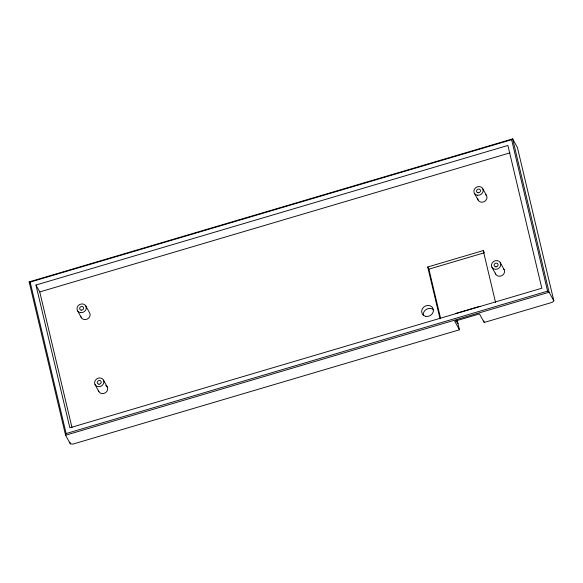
<?xml version="1.0" encoding="UTF-8"?>
<svg xmlns="http://www.w3.org/2000/svg" width="583" height="583" viewBox="0 0 583 583"><rect width="100%" height="100%" fill="white"/><g stroke="black" fill="none" stroke-linecap="round" stroke-linejoin="round"><path stroke-width="0.87" d="M459.44 329.781L454.725 321.24L479.474 313.916L484.196 322.465L552.261 302.329L553.85 300.857L549.084 292.229L65.58 435.231L29.15 281.888L30.17 282.099L66.149 433.548L65.58 435.231L70.346 443.86L72.882 444.115L459.44 329.781L457.174 320.235M30.17 282.099L511.612 139.709L512.654 138.885L517.42 147.521L553.85 300.857M35.942 285.036L507.895 145.451L541.818 288.221L69.858 427.798L35.942 285.036L39.753 291.937L72.001 427.652M39.753 291.937L509.965 152.87M440.027 318.828L427.718 266.999L483.234 250.581L484.028 252.016M427.718 266.999L428.906 269.157L484.429 252.738M455.316 313.574L480.071 306.25M66.149 433.548L547.59 291.157L549.084 292.229L512.654 138.885L29.15 281.888L30.017 283.455M482.622 188.469L486.433 195.371M474.416 193.381L478.228 200.29M500.316 262.678A4.781 4.256 -28.9 0 1 495.754 269.339A4.781 4.256 -28.9 0 1 492.256 262.838A4.781 4.256 -28.9 0 1 500.316 262.678L504.127 269.579M491.899 267.225L495.71 274.134M457.48 322.69L457.961 323.55M456.015 320.563L457.706 323.631L456.89 320.205M85.657 305.696L89.469 312.597A4.781 4.256 -28.9 0 1 87.312 319.047A4.781 4.256 -28.9 0 1 80.971 316.809M77.641 310.907L81.452 317.815M103.468 380.094A4.781 4.256 -28.9 0 1 98.833 386.711A4.781 4.256 -28.9 0 1 95.415 380.174A4.781 4.256 -28.9 0 1 103.468 380.094L107.279 386.995M95.007 384.561L98.819 391.47M511.612 139.709L547.59 291.157M483.234 250.581L495.55 302.409M483.824 320.905L484.196 322.465M428.906 269.157L440.595 318.354M69.924 442.096L70.346 443.86M503.464 268.69A4.781 4.256 -28.9 0 1 501.934 275.606A4.781 4.256 -28.9 0 1 495.331 273.084M485.719 194.518A4.781 4.256 -28.9 0 1 483.999 201.754A4.781 4.256 -28.9 0 1 477.666 198.14M105.727 385.407A4.781 4.256 -28.9 0 1 105.559 392.68A4.781 4.256 -28.9 0 1 98.454 390.413M423.396 315.6A6.056 5.393 -28.9 0 1 426.559 309.26A6.056 5.393 -28.9 0 1 433.621 309.908M425.641 316.365A6.056 5.393 -28.9 0 0 433.315 309.325A6.056 5.393 -28.9 0 0 423.615 307.168A6.056 5.393 -28.9 0 0 425.641 316.365M495.958 266.817A2.033 1.807 -28.9 0 0 497.897 263.982A2.033 1.807 -28.9 0 0 494.471 264.055A2.033 1.807 -28.9 0 0 495.958 266.817M477.193 195.232A4.781 4.256 -28.9 0 0 483.059 189.49A4.781 4.256 -28.9 0 0 475.313 188.054A4.781 4.256 -28.9 0 0 477.193 195.232M477.958 192.754A2.033 1.807 -28.9 0 0 480.45 190.313A2.033 1.807 -28.9 0 0 477.156 189.701A2.033 1.807 -28.9 0 0 477.958 192.754M99.066 384.19A2.033 1.807 -28.9 0 0 101.034 381.377A2.033 1.807 -28.9 0 0 97.616 381.413A2.033 1.807 -28.9 0 0 99.066 384.19M80.505 312.641A4.781 4.256 -28.9 0 0 86.138 306.702A4.781 4.256 -28.9 0 0 78.304 305.565A4.781 4.256 -28.9 0 0 80.505 312.641M81.168 310.149A2.033 1.807 -28.9 0 0 83.558 307.62A2.033 1.807 -28.9 0 0 80.228 307.139A2.033 1.807 -28.9 0 0 81.168 310.149"/></g></svg>
